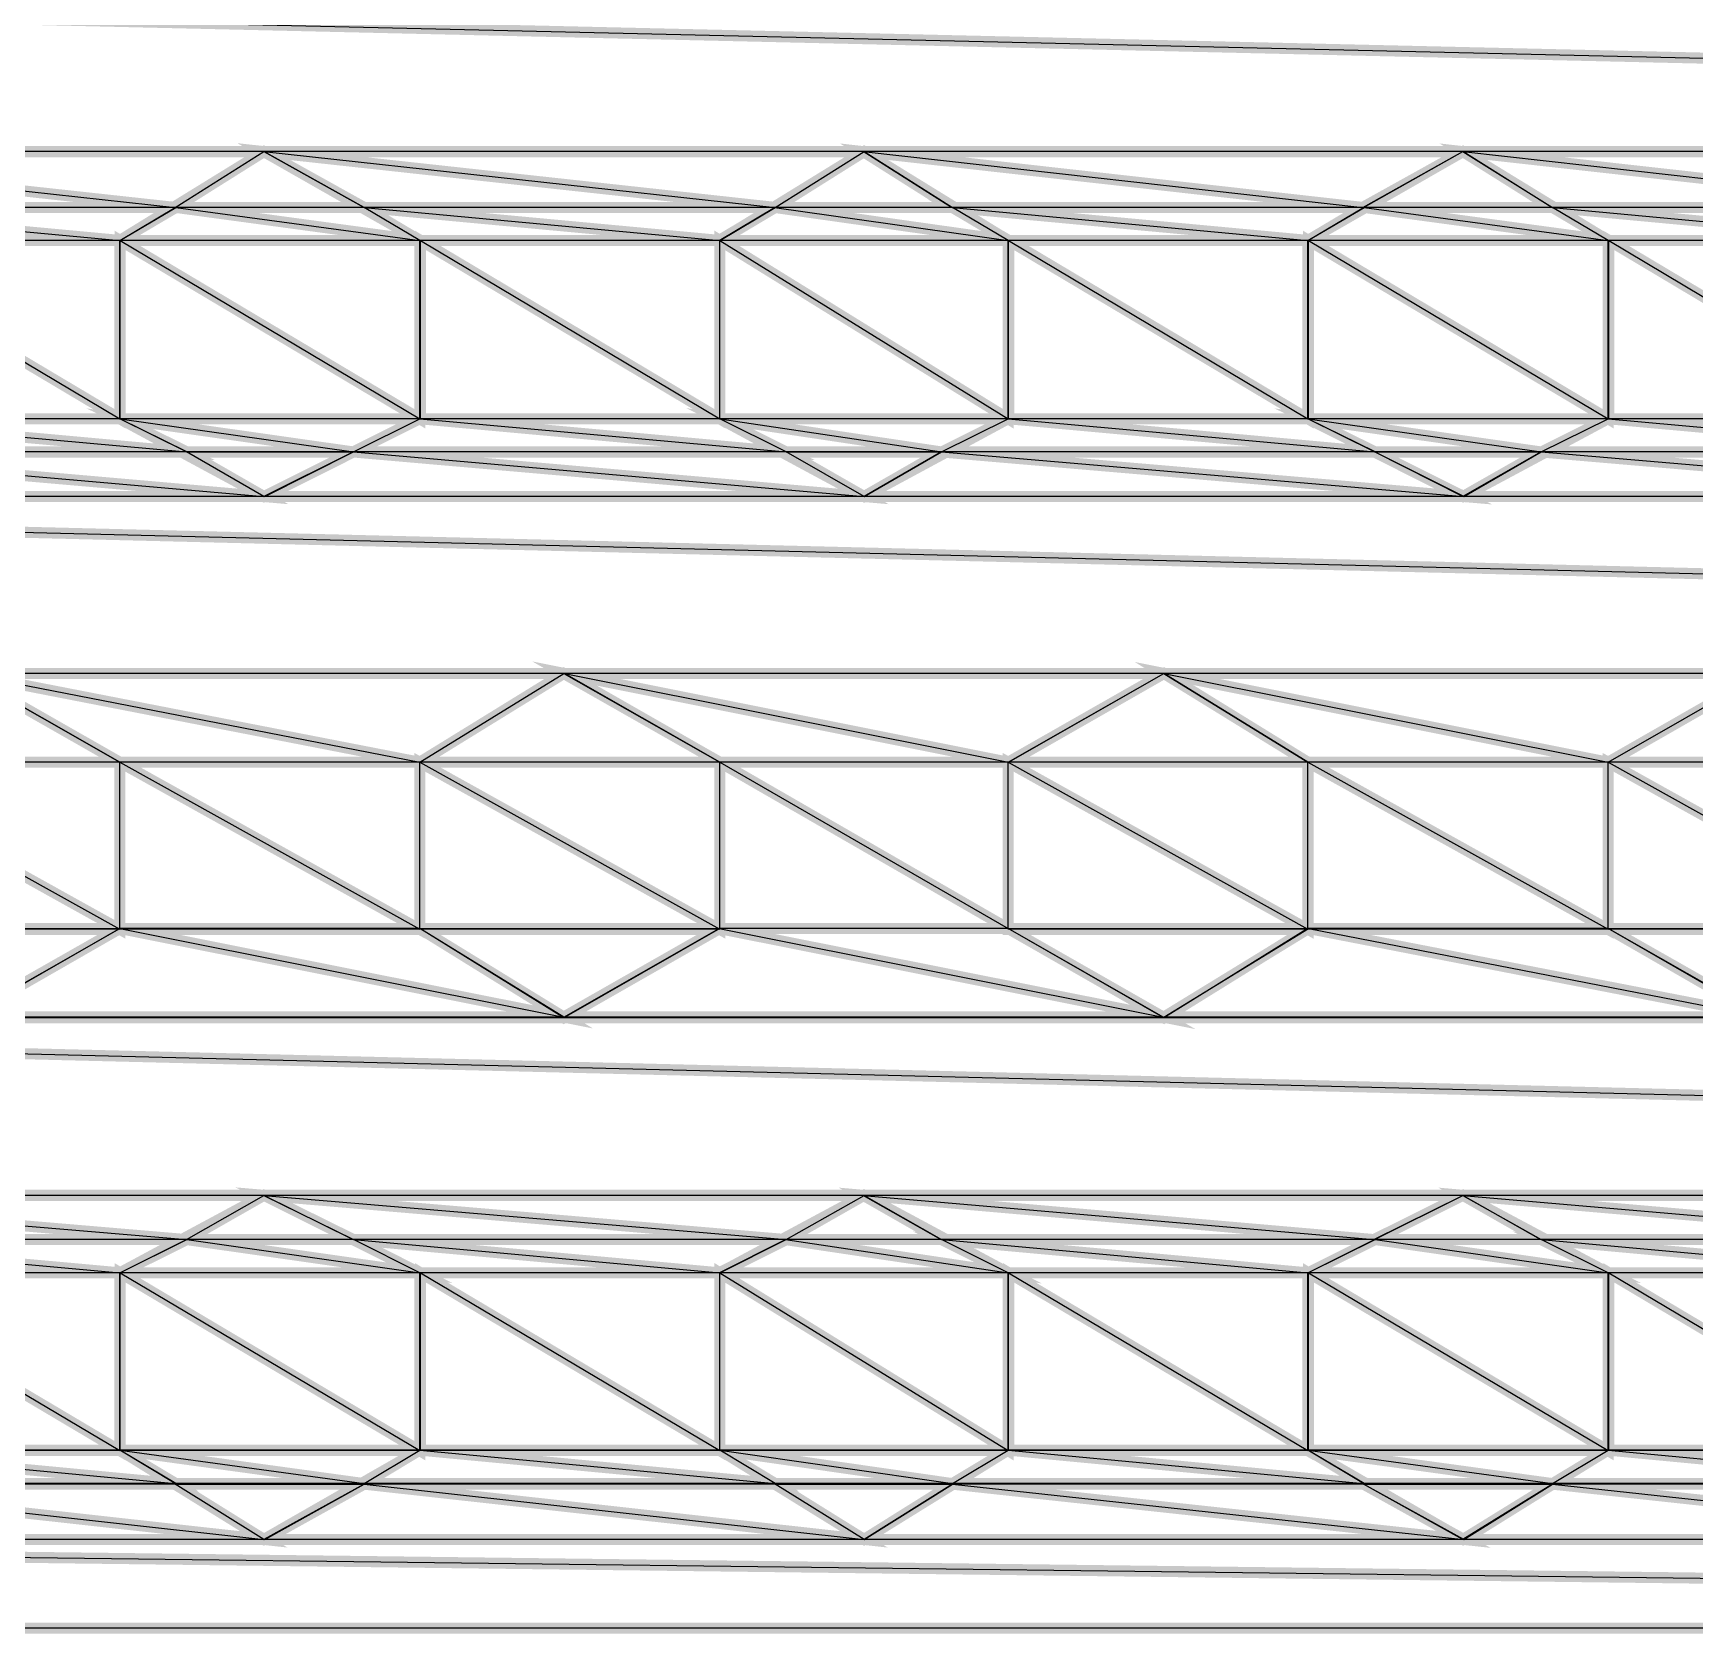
# Model space of a CAD drawing. Header units: metres. Extents: x -593 to 248, y 430 to 1024.
# Drawn here: x -407.53 to -401.18, y 544.89 to 551.01 of the extents above; entities that cross this region are included whole.
import ezdxf

# ---------------------------------------------------------------- set-up
doc = ezdxf.new("R2010")
doc.units = ezdxf.units.M
doc.header["$MEASUREMENT"] = 0
for name, color, linetype in [('C00-00-00-BLACK', 7, 'Continuous'), ('C62-64-65', 252, 'Continuous'), ('C93-95-97', 253, 'Continuous')]:
    doc.layers.add(name, color=color, linetype=linetype)

msp = doc.modelspace()

# ---------------------------------------------------------------- linework, layer by layer
at = {"layer": 'C00-00-00-BLACK', "const_width": 0.0423}
for points in [[(-407.1958, 550.2138), (-406.6458, 550.5528)], [(-406.6458, 550.5528), (-406.0508, 550.2138)], [(-404.9048, 550.2138), (-404.3538, 550.5528)], [(-404.3538, 550.5528), (-403.8038, 550.2138)], [(-402.6588, 550.2138), (-402.0668, 550.5528)], [(-402.0668, 550.5528), (-401.5128, 550.2138)], [(-407.1958, 550.2138), (-407.1958, 549.5328)], [(-406.0508, 550.2138), (-406.0508, 549.5328)], [(-404.9048, 550.2138), (-404.9048, 549.5328)], [(-403.8038, 550.2138), (-403.8038, 549.5328)], [(-402.6588, 550.2138), (-402.6588, 549.5328)], [(-401.5128, 550.2138), (-401.5128, 549.5328)], [(-407.1958, 549.5328), (-406.6458, 549.2358)], [(-406.6458, 549.2358), (-406.0508, 549.5328)], [(-404.9048, 549.5328), (-404.3538, 549.2358)], [(-404.3538, 549.2358), (-403.8038, 549.5328)], [(-402.6588, 549.5328), (-402.0668, 549.2358)], [(-402.0668, 549.2358), (-401.5128, 549.5328)], [(-407.7898, 548.5598), (-407.1958, 548.2208)], [(-406.0508, 548.2208), (-405.5008, 548.5598)], [(-405.5008, 548.5598), (-404.9048, 548.2208)], [(-403.8038, 548.2208), (-403.2088, 548.5598)], [(-403.2088, 548.5598), (-402.6588, 548.2208)], [(-401.5128, 548.2208), (-400.9208, 548.5598)], [(-407.1958, 548.2208), (-407.1958, 547.5858)], [(-406.0508, 548.2208), (-406.0508, 547.5858)], [(-404.9048, 548.2208), (-404.9048, 547.5858)], [(-403.8038, 548.2208), (-403.8038, 547.5858)], [(-402.6588, 548.2208), (-402.6588, 547.5858)], [(-401.5128, 548.2208), (-401.5128, 547.5858)], [(-407.7898, 547.2448), (-407.1958, 547.5858)], [(-406.0508, 547.5858), (-405.5008, 547.2448)], [(-405.5008, 547.2448), (-404.9048, 547.5858)], [(-403.8038, 547.5858), (-403.2088, 547.2448)], [(-403.2088, 547.2448), (-402.6588, 547.5858)], [(-401.5128, 547.5858), (-400.9208, 547.2448)], [(-407.1958, 546.2708), (-406.6458, 546.5668)], [(-406.6458, 546.5668), (-406.0508, 546.2708)], [(-404.9048, 546.2708), (-404.3538, 546.5668)], [(-404.3538, 546.5668), (-403.8038, 546.2708)], [(-402.6588, 546.2708), (-402.0668, 546.5668)], [(-402.0668, 546.5668), (-401.5128, 546.2708)], [(-407.1958, 546.2708), (-407.1958, 545.5938)], [(-406.0508, 546.2708), (-406.0508, 545.5938)], [(-404.9048, 546.2708), (-404.9048, 545.5938)], [(-403.8038, 546.2708), (-403.8038, 545.5938)], [(-402.6588, 546.2708), (-402.6588, 545.5938)], [(-401.5128, 546.2708), (-401.5128, 545.5938)], [(-407.1958, 545.5938), (-406.6458, 545.2528)], [(-406.6458, 545.2528), (-406.0508, 545.5938)], [(-404.9048, 545.5938), (-404.3538, 545.2528)], [(-404.3538, 545.2528), (-403.8038, 545.5938)], [(-402.6588, 545.5938), (-402.0668, 545.2528)], [(-402.0668, 545.2528), (-401.5128, 545.5938)], [(-385.7358, 544.9138), (-413.0908, 544.9138)]]:
    msp.add_lwpolyline(points, dxfattribs=at)
at = {"layer": 'C62-64-65', "const_width": 0.0423}
for points in [[(-406.6458, 550.5528), (-406.2628, 550.3398), (-406.9848, 550.3398), (-406.6458, 550.5528)], [(-404.3538, 550.5528), (-404.0168, 550.3398), (-404.6928, 550.3398), (-404.3538, 550.5528)], [(-402.0668, 550.5528), (-401.7248, 550.3398), (-402.4468, 550.3398), (-402.0668, 550.5528)], [(-406.2628, 550.3398), (-406.9818, 550.3398), (-406.0508, 550.2138), (-406.2628, 550.3398)], [(-406.9818, 550.3398), (-406.0508, 550.2138), (-407.1958, 550.2138), (-406.9818, 550.3398)], [(-404.0168, 550.3398), (-404.6958, 550.3398), (-403.8038, 550.2138), (-404.0168, 550.3398)], [(-404.6958, 550.3398), (-403.8038, 550.2138), (-404.9078, 550.2138), (-404.6958, 550.3398)], [(-401.7248, 550.3398), (-402.4448, 550.3398), (-401.5128, 550.2138), (-401.7248, 550.3398)], [(-402.4448, 550.3398), (-401.5128, 550.2138), (-402.6588, 550.2138), (-402.4448, 550.3398)], [(-407.1948, 550.2138), (-406.0508, 549.5328), (-407.1948, 549.5328), (-407.1948, 550.2138)], [(-404.9048, 550.2138), (-403.8038, 549.5328), (-404.9048, 549.5328), (-404.9048, 550.2138)], [(-402.6568, 550.2138), (-401.5128, 549.5328), (-402.6568, 549.5328), (-402.6568, 550.2138)], [(-406.0508, 550.2138), (-407.1948, 550.2138), (-406.0508, 549.5328), (-406.0508, 550.2138)], [(-403.8038, 550.2138), (-404.9048, 550.2138), (-403.8038, 549.5328), (-403.8038, 550.2138)], [(-401.5128, 550.2138), (-402.6568, 550.2138), (-401.5128, 549.5328), (-401.5128, 550.2138)], [(-406.0508, 549.5328), (-407.1958, 549.5328), (-406.3038, 549.4058), (-406.0508, 549.5328)], [(-407.1958, 549.5328), (-406.3038, 549.4058), (-406.9398, 549.4058), (-407.1958, 549.5328)], [(-403.8038, 549.5328), (-404.9048, 549.5328), (-404.0578, 549.4058), (-403.8038, 549.5328)], [(-404.9048, 549.5328), (-404.0578, 549.4058), (-404.6508, 549.4058), (-404.9048, 549.5328)], [(-401.5128, 549.5328), (-402.6588, 549.5328), (-401.7678, 549.4058), (-401.5128, 549.5328)], [(-402.6588, 549.5328), (-401.7678, 549.4058), (-402.4018, 549.4058), (-402.6588, 549.5328)], [(-406.9418, 549.4058), (-406.3038, 549.4058), (-406.6458, 549.2358), (-406.9418, 549.4058)], [(-404.6508, 549.4058), (-404.0578, 549.4058), (-404.3538, 549.2358), (-404.6508, 549.4058)], [(-402.4048, 549.4058), (-401.7678, 549.4058), (-402.0668, 549.2358), (-402.4048, 549.4058)], [(-407.7898, 548.5598), (-407.1958, 548.2208), (-408.3428, 548.2208), (-407.7898, 548.5598)], [(-405.5008, 548.5598), (-404.9048, 548.2208), (-406.0508, 548.2208), (-405.5008, 548.5598)], [(-403.2088, 548.5598), (-402.6588, 548.2208), (-403.8038, 548.2208), (-403.2088, 548.5598)], [(-400.9208, 548.5598), (-400.3678, 548.2208), (-401.5128, 548.2208), (-400.9208, 548.5598)], [(-407.1958, 548.2208), (-408.3428, 548.2208), (-407.1958, 547.5828), (-407.1958, 548.2208)], [(-408.3428, 548.2208), (-407.1958, 547.5828), (-408.3428, 547.5828), (-408.3428, 548.2208)], [(-404.9048, 548.2208), (-406.0508, 548.2208), (-404.9048, 547.5828), (-404.9048, 548.2208)], [(-406.0508, 548.2208), (-404.9048, 547.5828), (-406.0508, 547.5828), (-406.0508, 548.2208)], [(-402.6588, 548.2208), (-403.8038, 548.2208), (-402.6588, 547.5828), (-402.6588, 548.2208)], [(-403.8038, 548.2208), (-402.6588, 547.5828), (-403.8038, 547.5828), (-403.8038, 548.2208)], [(-400.3678, 548.2208), (-401.5128, 548.2208), (-400.3678, 547.5828), (-400.3678, 548.2208)], [(-401.5128, 548.2208), (-400.3678, 547.5828), (-401.5128, 547.5828), (-401.5128, 548.2208)], [(-408.3428, 547.5858), (-407.1958, 547.5858), (-407.7898, 547.2448), (-408.3428, 547.5858)], [(-406.0508, 547.5858), (-404.9048, 547.5858), (-405.5008, 547.2448), (-406.0508, 547.5858)], [(-403.8038, 547.5858), (-402.6588, 547.5858), (-403.2088, 547.2448), (-403.8038, 547.5858)], [(-401.5128, 547.5858), (-400.3678, 547.5858), (-400.9208, 547.2448), (-401.5128, 547.5858)], [(-406.6458, 546.5668), (-406.3038, 546.3978), (-406.9418, 546.3978), (-406.6458, 546.5668)], [(-404.3538, 546.5668), (-404.0578, 546.3978), (-404.6508, 546.3978), (-404.3538, 546.5668)], [(-402.0668, 546.5668), (-401.7678, 546.3978), (-402.4048, 546.3978), (-402.0668, 546.5668)], [(-406.9398, 546.3978), (-406.0508, 546.2708), (-407.1958, 546.2708), (-406.9398, 546.3978)], [(-406.3038, 546.3978), (-406.9398, 546.3978), (-406.0508, 546.2708), (-406.3038, 546.3978)], [(-404.6538, 546.3978), (-403.8038, 546.2708), (-404.9078, 546.2708), (-404.6538, 546.3978)], [(-404.0578, 546.3978), (-404.6538, 546.3978), (-403.8038, 546.2708), (-404.0578, 546.3978)], [(-402.4018, 546.3978), (-401.5128, 546.2708), (-402.6588, 546.2708), (-402.4018, 546.3978)], [(-401.7678, 546.3978), (-402.4018, 546.3978), (-401.5128, 546.2708), (-401.7678, 546.3978)], [(-407.1948, 546.2708), (-406.0508, 545.5918), (-407.1948, 545.5918), (-407.1948, 546.2708)], [(-404.9048, 546.2708), (-403.8038, 545.5918), (-404.9048, 545.5918), (-404.9048, 546.2708)], [(-402.6568, 546.2708), (-401.5128, 545.5918), (-402.6568, 545.5918), (-402.6568, 546.2708)], [(-406.0508, 546.2708), (-407.1948, 546.2708), (-406.0508, 545.5918), (-406.0508, 546.2708)], [(-403.8038, 546.2708), (-404.9048, 546.2708), (-403.8038, 545.5918), (-403.8038, 546.2708)], [(-401.5128, 546.2708), (-402.6568, 546.2708), (-401.5128, 545.5918), (-401.5128, 546.2708)], [(-406.0508, 545.5938), (-407.1958, 545.5938), (-406.2628, 545.4658), (-406.0508, 545.5938)], [(-407.1958, 545.5938), (-406.2628, 545.4658), (-406.9818, 545.4658), (-407.1958, 545.5938)], [(-403.8038, 545.5938), (-404.9048, 545.5938), (-404.0168, 545.4658), (-403.8038, 545.5938)], [(-404.9048, 545.5938), (-404.0168, 545.4658), (-404.6928, 545.4658), (-404.9048, 545.5938)], [(-401.5128, 545.5938), (-402.6588, 545.5938), (-401.7248, 545.4658), (-401.5128, 545.5938)], [(-402.6588, 545.5938), (-401.7248, 545.4658), (-402.4448, 545.4658), (-402.6588, 545.5938)], [(-406.9848, 545.4638), (-406.2628, 545.4638), (-406.6458, 545.2528), (-406.9848, 545.4638)], [(-404.6928, 545.4638), (-404.0168, 545.4638), (-404.3538, 545.2528), (-404.6928, 545.4638)], [(-402.4468, 545.4638), (-401.7248, 545.4638), (-402.0668, 545.2528), (-402.4468, 545.4638)]]:
    msp.add_lwpolyline(points, close=True, dxfattribs=at)
at = {"layer": 'C62-64-65'}
for points in [[(-406.6458, 550.5528), (-406.2628, 550.3398), (-406.9848, 550.3398), (-406.6458, 550.5528)], [(-404.3538, 550.5528), (-404.0168, 550.3398), (-404.6928, 550.3398), (-404.3538, 550.5528)], [(-402.0668, 550.5528), (-401.7248, 550.3398), (-402.4468, 550.3398), (-402.0668, 550.5528)], [(-406.9818, 550.3398), (-406.0508, 550.2138), (-407.1958, 550.2138), (-406.9818, 550.3398)], [(-406.2628, 550.3398), (-406.9818, 550.3398), (-406.0508, 550.2138), (-406.2628, 550.3398)], [(-404.6958, 550.3398), (-403.8038, 550.2138), (-404.9078, 550.2138), (-404.6958, 550.3398)], [(-404.0168, 550.3398), (-404.6958, 550.3398), (-403.8038, 550.2138), (-404.0168, 550.3398)], [(-402.4448, 550.3398), (-401.5128, 550.2138), (-402.6588, 550.2138), (-402.4448, 550.3398)], [(-401.7248, 550.3398), (-402.4448, 550.3398), (-401.5128, 550.2138), (-401.7248, 550.3398)], [(-406.0508, 550.2138), (-407.1948, 550.2138), (-406.0508, 549.5328), (-406.0508, 550.2138)], [(-407.1948, 550.2138), (-406.0508, 549.5328), (-407.1948, 549.5328), (-407.1948, 550.2138)], [(-403.8038, 550.2138), (-404.9048, 550.2138), (-403.8038, 549.5328), (-403.8038, 550.2138)], [(-404.9048, 550.2138), (-403.8038, 549.5328), (-404.9048, 549.5328), (-404.9048, 550.2138)], [(-401.5128, 550.2138), (-402.6568, 550.2138), (-401.5128, 549.5328), (-401.5128, 550.2138)], [(-402.6568, 550.2138), (-401.5128, 549.5328), (-402.6568, 549.5328), (-402.6568, 550.2138)], [(-406.0508, 549.5328), (-407.1958, 549.5328), (-406.3038, 549.4058), (-406.0508, 549.5328)], [(-407.1958, 549.5328), (-406.3038, 549.4058), (-406.9398, 549.4058), (-407.1958, 549.5328)], [(-403.8038, 549.5328), (-404.9048, 549.5328), (-404.0578, 549.4058), (-403.8038, 549.5328)], [(-404.9048, 549.5328), (-404.0578, 549.4058), (-404.6508, 549.4058), (-404.9048, 549.5328)], [(-401.5128, 549.5328), (-402.6588, 549.5328), (-401.7678, 549.4058), (-401.5128, 549.5328)], [(-402.6588, 549.5328), (-401.7678, 549.4058), (-402.4018, 549.4058), (-402.6588, 549.5328)], [(-406.9418, 549.4058), (-406.3038, 549.4058), (-406.6458, 549.2358), (-406.9418, 549.4058)], [(-404.6508, 549.4058), (-404.0578, 549.4058), (-404.3538, 549.2358), (-404.6508, 549.4058)], [(-402.4048, 549.4058), (-401.7678, 549.4058), (-402.0668, 549.2358), (-402.4048, 549.4058)], [(-407.7898, 548.5598), (-407.1958, 548.2208), (-408.3428, 548.2208), (-407.7898, 548.5598)], [(-405.5008, 548.5598), (-404.9048, 548.2208), (-406.0508, 548.2208), (-405.5008, 548.5598)], [(-403.2088, 548.5598), (-402.6588, 548.2208), (-403.8038, 548.2208), (-403.2088, 548.5598)], [(-400.9208, 548.5598), (-400.3678, 548.2208), (-401.5128, 548.2208), (-400.9208, 548.5598)], [(-407.1958, 548.2208), (-408.3428, 548.2208), (-407.1958, 547.5828), (-407.1958, 548.2208)], [(-408.3428, 548.2208), (-407.1958, 547.5828), (-408.3428, 547.5828), (-408.3428, 548.2208)], [(-404.9048, 548.2208), (-406.0508, 548.2208), (-404.9048, 547.5828), (-404.9048, 548.2208)], [(-406.0508, 548.2208), (-404.9048, 547.5828), (-406.0508, 547.5828), (-406.0508, 548.2208)], [(-402.6588, 548.2208), (-403.8038, 548.2208), (-402.6588, 547.5828), (-402.6588, 548.2208)], [(-403.8038, 548.2208), (-402.6588, 547.5828), (-403.8038, 547.5828), (-403.8038, 548.2208)], [(-400.3678, 548.2208), (-401.5128, 548.2208), (-400.3678, 547.5828), (-400.3678, 548.2208)], [(-401.5128, 548.2208), (-400.3678, 547.5828), (-401.5128, 547.5828), (-401.5128, 548.2208)], [(-408.3428, 547.5858), (-407.1958, 547.5858), (-407.7898, 547.2448), (-408.3428, 547.5858)], [(-406.0508, 547.5858), (-404.9048, 547.5858), (-405.5008, 547.2448), (-406.0508, 547.5858)], [(-403.8038, 547.5858), (-402.6588, 547.5858), (-403.2088, 547.2448), (-403.8038, 547.5858)], [(-401.5128, 547.5858), (-400.3678, 547.5858), (-400.9208, 547.2448), (-401.5128, 547.5858)], [(-406.6458, 546.5668), (-406.3038, 546.3978), (-406.9418, 546.3978), (-406.6458, 546.5668)], [(-404.3538, 546.5668), (-404.0578, 546.3978), (-404.6508, 546.3978), (-404.3538, 546.5668)], [(-402.0668, 546.5668), (-401.7678, 546.3978), (-402.4048, 546.3978), (-402.0668, 546.5668)], [(-406.9398, 546.3978), (-406.0508, 546.2708), (-407.1958, 546.2708), (-406.9398, 546.3978)], [(-406.3038, 546.3978), (-406.9398, 546.3978), (-406.0508, 546.2708), (-406.3038, 546.3978)], [(-404.6538, 546.3978), (-403.8038, 546.2708), (-404.9078, 546.2708), (-404.6538, 546.3978)], [(-404.0578, 546.3978), (-404.6538, 546.3978), (-403.8038, 546.2708), (-404.0578, 546.3978)], [(-402.4018, 546.3978), (-401.5128, 546.2708), (-402.6588, 546.2708), (-402.4018, 546.3978)], [(-401.7678, 546.3978), (-402.4018, 546.3978), (-401.5128, 546.2708), (-401.7678, 546.3978)], [(-406.0508, 546.2708), (-407.1948, 546.2708), (-406.0508, 545.5918), (-406.0508, 546.2708)], [(-407.1948, 546.2708), (-406.0508, 545.5918), (-407.1948, 545.5918), (-407.1948, 546.2708)], [(-403.8038, 546.2708), (-404.9048, 546.2708), (-403.8038, 545.5918), (-403.8038, 546.2708)], [(-404.9048, 546.2708), (-403.8038, 545.5918), (-404.9048, 545.5918), (-404.9048, 546.2708)], [(-401.5128, 546.2708), (-402.6568, 546.2708), (-401.5128, 545.5918), (-401.5128, 546.2708)], [(-402.6568, 546.2708), (-401.5128, 545.5918), (-402.6568, 545.5918), (-402.6568, 546.2708)], [(-406.0508, 545.5938), (-407.1958, 545.5938), (-406.2628, 545.4658), (-406.0508, 545.5938)], [(-407.1958, 545.5938), (-406.2628, 545.4658), (-406.9818, 545.4658), (-407.1958, 545.5938)], [(-403.8038, 545.5938), (-404.9048, 545.5938), (-404.0168, 545.4658), (-403.8038, 545.5938)], [(-404.9048, 545.5938), (-404.0168, 545.4658), (-404.6928, 545.4658), (-404.9048, 545.5938)], [(-401.5128, 545.5938), (-402.6588, 545.5938), (-401.7248, 545.4658), (-401.5128, 545.5938)], [(-402.6588, 545.5938), (-401.7248, 545.4658), (-402.4448, 545.4658), (-402.6588, 545.5938)], [(-406.9848, 545.4638), (-406.2628, 545.4638), (-406.6458, 545.2528), (-406.9848, 545.4638)], [(-404.6928, 545.4638), (-404.0168, 545.4638), (-404.3538, 545.2528), (-404.6928, 545.4638)], [(-402.4468, 545.4638), (-401.7248, 545.4638), (-402.0668, 545.2528), (-402.4468, 545.4638)]]:
    msp.add_lwpolyline(points, close=True, dxfattribs=at)
at = {"layer": 'C93-95-97', "const_width": 0.0423}
for points in [[(-413.0908, 551.1868), (-385.7358, 550.5528), (-413.0908, 550.5528), (-413.0908, 551.1868)], [(-385.7358, 551.1868), (-413.0908, 551.1868), (-385.7358, 550.5528), (-385.7358, 551.1868)], [(-406.6458, 550.5528), (-408.9378, 550.5528), (-406.9848, 550.3398), (-406.6458, 550.5528)], [(-408.9378, 550.5528), (-406.9848, 550.3398), (-408.5528, 550.3398), (-408.9378, 550.5528)], [(-404.3538, 550.5528), (-406.6458, 550.5528), (-404.6928, 550.3398), (-404.3538, 550.5528)], [(-406.6458, 550.5528), (-404.6928, 550.3398), (-406.2628, 550.3398), (-406.6458, 550.5528)], [(-402.0668, 550.5528), (-404.3568, 550.5528), (-402.4498, 550.3398), (-402.0668, 550.5528)], [(-404.3568, 550.5528), (-402.4498, 550.3398), (-404.0198, 550.3398), (-404.3568, 550.5528)], [(-399.7748, 550.5528), (-402.0668, 550.5528), (-400.1578, 550.3398), (-399.7748, 550.5528)], [(-402.0668, 550.5528), (-400.1578, 550.3398), (-401.7278, 550.3398), (-402.0668, 550.5528)], [(-408.5528, 550.3398), (-407.1958, 550.2138), (-408.3428, 550.2138), (-408.5528, 550.3398)], [(-406.2628, 550.3398), (-404.9048, 550.2138), (-406.0508, 550.2138), (-406.2628, 550.3398)], [(-404.0168, 550.3398), (-402.6588, 550.2138), (-403.8038, 550.2138), (-404.0168, 550.3398)], [(-401.7248, 550.3398), (-400.3678, 550.2138), (-401.5128, 550.2138), (-401.7248, 550.3398)], [(-406.9848, 550.3398), (-408.5528, 550.3398), (-407.1958, 550.2138), (-406.9848, 550.3398)], [(-404.6928, 550.3398), (-406.2628, 550.3398), (-404.9048, 550.2138), (-404.6928, 550.3398)], [(-402.4468, 550.3398), (-404.0168, 550.3398), (-402.6588, 550.2138), (-402.4468, 550.3398)], [(-400.1558, 550.3398), (-401.7248, 550.3398), (-400.3678, 550.2138), (-400.1558, 550.3398)], [(-408.3398, 550.2138), (-407.1958, 549.5328), (-408.3398, 549.5328), (-408.3398, 550.2138)], [(-406.0478, 550.2138), (-404.9048, 549.5328), (-406.0478, 549.5328), (-406.0478, 550.2138)], [(-403.8018, 550.2138), (-402.6588, 549.5328), (-403.8018, 549.5328), (-403.8018, 550.2138)], [(-401.5098, 550.2138), (-400.3678, 549.5328), (-401.5098, 549.5328), (-401.5098, 550.2138)], [(-407.1958, 550.2138), (-408.3398, 550.2138), (-407.1958, 549.5328), (-407.1958, 550.2138)], [(-404.9048, 550.2138), (-406.0478, 550.2138), (-404.9048, 549.5328), (-404.9048, 550.2138)], [(-402.6588, 550.2138), (-403.8018, 550.2138), (-402.6588, 549.5328), (-402.6588, 550.2138)], [(-400.3678, 550.2138), (-401.5098, 550.2138), (-400.3678, 549.5328), (-400.3678, 550.2138)], [(-407.1958, 549.5328), (-408.3428, 549.5328), (-406.9418, 549.4058), (-407.1958, 549.5328)], [(-408.3428, 549.5328), (-406.9418, 549.4058), (-408.5958, 549.4058), (-408.3428, 549.5328)], [(-404.9048, 549.5328), (-406.0508, 549.5328), (-404.6508, 549.4058), (-404.9048, 549.5328)], [(-406.0508, 549.5328), (-404.6508, 549.4058), (-406.3038, 549.4058), (-406.0508, 549.5328)], [(-402.6588, 549.5328), (-403.8038, 549.5328), (-402.4048, 549.4058), (-402.6588, 549.5328)], [(-403.8038, 549.5328), (-402.4048, 549.4058), (-404.0578, 549.4058), (-403.8038, 549.5328)], [(-400.3678, 549.5328), (-401.5128, 549.5328), (-400.1138, 549.4058), (-400.3678, 549.5328)], [(-401.5128, 549.5328), (-400.1138, 549.4058), (-401.7678, 549.4058), (-401.5128, 549.5328)], [(-406.9418, 549.4058), (-408.5958, 549.4058), (-406.6458, 549.2358), (-406.9418, 549.4058)], [(-408.5958, 549.4058), (-406.6458, 549.2358), (-408.9348, 549.2358), (-408.5958, 549.4058)], [(-404.6508, 549.4058), (-406.3038, 549.4058), (-404.3538, 549.2358), (-404.6508, 549.4058)], [(-406.3038, 549.4058), (-404.3538, 549.2358), (-406.6428, 549.2358), (-406.3038, 549.4058)], [(-402.4048, 549.4058), (-404.0578, 549.4058), (-402.0638, 549.2358), (-402.4048, 549.4058)], [(-404.0578, 549.4058), (-402.0638, 549.2358), (-404.3538, 549.2358), (-404.0578, 549.4058)], [(-400.1138, 549.4058), (-401.7678, 549.4058), (-399.7728, 549.2358), (-400.1138, 549.4058)], [(-401.7678, 549.4058), (-399.7728, 549.2358), (-402.0638, 549.2358), (-401.7678, 549.4058)], [(-413.0908, 549.2358), (-385.7358, 548.5598), (-413.0908, 548.5598), (-413.0908, 549.2358)], [(-385.7358, 549.2358), (-413.0908, 549.2358), (-385.7358, 548.5598), (-385.7358, 549.2358)], [(-407.7908, 548.5598), (-406.0508, 548.2208), (-407.1958, 548.2208), (-407.7908, 548.5598)], [(-405.4978, 548.5598), (-403.8018, 548.2208), (-404.9048, 548.2208), (-405.4978, 548.5598)], [(-403.2088, 548.5598), (-401.5128, 548.2208), (-402.6588, 548.2208), (-403.2088, 548.5598)], [(-405.5008, 548.5598), (-407.7908, 548.5598), (-406.0508, 548.2208), (-405.5008, 548.5598)], [(-403.2088, 548.5598), (-405.4978, 548.5598), (-403.8018, 548.2208), (-403.2088, 548.5598)], [(-400.9208, 548.5598), (-403.2088, 548.5598), (-401.5128, 548.2208), (-400.9208, 548.5598)], [(-406.0508, 548.2208), (-407.1958, 548.2208), (-406.0508, 547.5828), (-406.0508, 548.2208)], [(-407.1958, 548.2208), (-406.0508, 547.5828), (-407.1958, 547.5828), (-407.1958, 548.2208)], [(-403.8038, 548.2208), (-404.9048, 548.2208), (-403.8038, 547.5858), (-403.8038, 548.2208)], [(-404.9048, 548.2208), (-403.8038, 547.5858), (-404.9048, 547.5858), (-404.9048, 548.2208)], [(-401.5128, 548.2208), (-402.6588, 548.2208), (-401.5128, 547.5828), (-401.5128, 548.2208)], [(-402.6588, 548.2208), (-401.5128, 547.5828), (-402.6588, 547.5828), (-402.6588, 548.2208)], [(-407.1958, 547.5858), (-405.5008, 547.2478), (-407.7898, 547.2478), (-407.1958, 547.5858)], [(-406.0508, 547.5858), (-407.1958, 547.5858), (-405.5008, 547.2478), (-406.0508, 547.5858)], [(-404.9078, 547.5858), (-403.2118, 547.2478), (-405.5008, 547.2478), (-404.9078, 547.5858)], [(-403.8038, 547.5858), (-404.9078, 547.5858), (-403.2118, 547.2478), (-403.8038, 547.5858)], [(-402.6568, 547.5858), (-400.9178, 547.2478), (-403.2088, 547.2478), (-402.6568, 547.5858)], [(-401.5128, 547.5858), (-402.6568, 547.5858), (-400.9178, 547.2478), (-401.5128, 547.5858)], [(-413.0908, 547.2448), (-385.7358, 546.5668), (-413.0908, 546.5668), (-413.0908, 547.2448)], [(-385.7358, 547.2448), (-413.0908, 547.2448), (-385.7358, 546.5668), (-385.7358, 547.2448)], [(-406.6458, 546.5668), (-408.9378, 546.5668), (-406.9418, 546.3978), (-406.6458, 546.5668)], [(-408.9378, 546.5668), (-406.9418, 546.3978), (-408.5988, 546.3978), (-408.9378, 546.5668)], [(-404.3538, 546.5668), (-406.6458, 546.5668), (-404.6508, 546.3978), (-404.3538, 546.5668)], [(-406.6458, 546.5668), (-404.6508, 546.3978), (-406.3068, 546.3978), (-406.6458, 546.5668)], [(-402.0668, 546.5668), (-404.3568, 546.5668), (-402.4068, 546.3978), (-402.0668, 546.5668)], [(-404.3568, 546.5668), (-402.4068, 546.3978), (-404.0608, 546.3978), (-404.3568, 546.5668)], [(-399.7748, 546.5668), (-402.0668, 546.5668), (-400.1168, 546.3978), (-399.7748, 546.5668)], [(-402.0668, 546.5668), (-400.1168, 546.3978), (-401.7708, 546.3978), (-402.0668, 546.5668)], [(-408.5958, 546.3978), (-407.1958, 546.2708), (-408.3428, 546.2708), (-408.5958, 546.3978)], [(-406.3038, 546.3978), (-404.9048, 546.2708), (-406.0508, 546.2708), (-406.3038, 546.3978)], [(-404.0578, 546.3978), (-402.6588, 546.2708), (-403.8038, 546.2708), (-404.0578, 546.3978)], [(-401.7678, 546.3978), (-400.3678, 546.2708), (-401.5128, 546.2708), (-401.7678, 546.3978)], [(-406.9418, 546.3978), (-408.5958, 546.3978), (-407.1958, 546.2708), (-406.9418, 546.3978)], [(-404.6508, 546.3978), (-406.3038, 546.3978), (-404.9048, 546.2708), (-404.6508, 546.3978)], [(-402.4048, 546.3978), (-404.0578, 546.3978), (-402.6588, 546.2708), (-402.4048, 546.3978)], [(-400.1138, 546.3978), (-401.7678, 546.3978), (-400.3678, 546.2708), (-400.1138, 546.3978)], [(-408.3398, 546.2708), (-407.1958, 545.5918), (-408.3398, 545.5918), (-408.3398, 546.2708)], [(-406.0478, 546.2708), (-404.9048, 545.5918), (-406.0478, 545.5918), (-406.0478, 546.2708)], [(-403.8018, 546.2708), (-402.6588, 545.5918), (-403.8018, 545.5918), (-403.8018, 546.2708)], [(-401.5098, 546.2708), (-400.3678, 545.5918), (-401.5098, 545.5918), (-401.5098, 546.2708)], [(-407.1958, 546.2708), (-408.3398, 546.2708), (-407.1958, 545.5918), (-407.1958, 546.2708)], [(-404.9048, 546.2708), (-406.0478, 546.2708), (-404.9048, 545.5918), (-404.9048, 546.2708)], [(-402.6588, 546.2708), (-403.8018, 546.2708), (-402.6588, 545.5918), (-402.6588, 546.2708)], [(-400.3678, 546.2708), (-401.5098, 546.2708), (-400.3678, 545.5918), (-400.3678, 546.2708)], [(-407.1958, 545.5938), (-408.3428, 545.5938), (-406.9848, 545.4658), (-407.1958, 545.5938)], [(-408.3428, 545.5938), (-406.9848, 545.4658), (-408.5528, 545.4658), (-408.3428, 545.5938)], [(-404.9048, 545.5938), (-406.0508, 545.5938), (-404.6928, 545.4658), (-404.9048, 545.5938)], [(-406.0508, 545.5938), (-404.6928, 545.4658), (-406.2628, 545.4658), (-406.0508, 545.5938)], [(-402.6588, 545.5938), (-403.8038, 545.5938), (-402.4468, 545.4658), (-402.6588, 545.5938)], [(-403.8038, 545.5938), (-402.4468, 545.4658), (-404.0168, 545.4658), (-403.8038, 545.5938)], [(-400.3678, 545.5938), (-401.5128, 545.5938), (-400.1558, 545.4658), (-400.3678, 545.5938)], [(-401.5128, 545.5938), (-400.1558, 545.4658), (-401.7248, 545.4658), (-401.5128, 545.5938)], [(-408.5528, 545.4638), (-406.6458, 545.2528), (-408.9348, 545.2528), (-408.5528, 545.4638)], [(-406.9848, 545.4638), (-408.5528, 545.4638), (-406.6458, 545.2528), (-406.9848, 545.4638)], [(-406.2628, 545.4638), (-404.3538, 545.2528), (-406.6428, 545.2528), (-406.2628, 545.4638)], [(-404.6928, 545.4638), (-406.2628, 545.4638), (-404.3538, 545.2528), (-404.6928, 545.4638)], [(-404.0168, 545.4638), (-402.0638, 545.2528), (-404.3538, 545.2528), (-404.0168, 545.4638)], [(-402.4468, 545.4638), (-404.0168, 545.4638), (-402.0638, 545.2528), (-402.4468, 545.4638)], [(-401.7248, 545.4638), (-399.7728, 545.2528), (-402.0638, 545.2528), (-401.7248, 545.4638)], [(-400.1558, 545.4638), (-401.7248, 545.4638), (-399.7728, 545.2528), (-400.1558, 545.4638)], [(-413.0908, 545.2528), (-385.7358, 544.9138), (-413.0908, 544.9138), (-413.0908, 545.2528)], [(-385.7358, 545.2528), (-413.0908, 545.2528), (-385.7358, 544.9138), (-385.7358, 545.2528)]]:
    msp.add_lwpolyline(points, close=True, dxfattribs=at)
at = {"layer": 'C93-95-97'}
for points in [[(-385.7358, 551.1868), (-413.0908, 551.1868), (-385.7358, 550.5528), (-385.7358, 551.1868)], [(-413.0908, 551.1868), (-385.7358, 550.5528), (-413.0908, 550.5528), (-413.0908, 551.1868)], [(-406.6458, 550.5528), (-408.9378, 550.5528), (-406.9848, 550.3398), (-406.6458, 550.5528)], [(-408.9378, 550.5528), (-406.9848, 550.3398), (-408.5528, 550.3398), (-408.9378, 550.5528)], [(-404.3538, 550.5528), (-406.6458, 550.5528), (-404.6928, 550.3398), (-404.3538, 550.5528)], [(-406.6458, 550.5528), (-404.6928, 550.3398), (-406.2628, 550.3398), (-406.6458, 550.5528)], [(-402.0668, 550.5528), (-404.3568, 550.5528), (-402.4498, 550.3398), (-402.0668, 550.5528)], [(-404.3568, 550.5528), (-402.4498, 550.3398), (-404.0198, 550.3398), (-404.3568, 550.5528)], [(-399.7748, 550.5528), (-402.0668, 550.5528), (-400.1578, 550.3398), (-399.7748, 550.5528)], [(-402.0668, 550.5528), (-400.1578, 550.3398), (-401.7278, 550.3398), (-402.0668, 550.5528)], [(-406.9848, 550.3398), (-408.5528, 550.3398), (-407.1958, 550.2138), (-406.9848, 550.3398)], [(-408.5528, 550.3398), (-407.1958, 550.2138), (-408.3428, 550.2138), (-408.5528, 550.3398)], [(-404.6928, 550.3398), (-406.2628, 550.3398), (-404.9048, 550.2138), (-404.6928, 550.3398)], [(-406.2628, 550.3398), (-404.9048, 550.2138), (-406.0508, 550.2138), (-406.2628, 550.3398)], [(-402.4468, 550.3398), (-404.0168, 550.3398), (-402.6588, 550.2138), (-402.4468, 550.3398)], [(-404.0168, 550.3398), (-402.6588, 550.2138), (-403.8038, 550.2138), (-404.0168, 550.3398)], [(-400.1558, 550.3398), (-401.7248, 550.3398), (-400.3678, 550.2138), (-400.1558, 550.3398)], [(-401.7248, 550.3398), (-400.3678, 550.2138), (-401.5128, 550.2138), (-401.7248, 550.3398)], [(-407.1958, 550.2138), (-408.3398, 550.2138), (-407.1958, 549.5328), (-407.1958, 550.2138)], [(-408.3398, 550.2138), (-407.1958, 549.5328), (-408.3398, 549.5328), (-408.3398, 550.2138)], [(-404.9048, 550.2138), (-406.0478, 550.2138), (-404.9048, 549.5328), (-404.9048, 550.2138)], [(-406.0478, 550.2138), (-404.9048, 549.5328), (-406.0478, 549.5328), (-406.0478, 550.2138)], [(-402.6588, 550.2138), (-403.8018, 550.2138), (-402.6588, 549.5328), (-402.6588, 550.2138)], [(-403.8018, 550.2138), (-402.6588, 549.5328), (-403.8018, 549.5328), (-403.8018, 550.2138)], [(-400.3678, 550.2138), (-401.5098, 550.2138), (-400.3678, 549.5328), (-400.3678, 550.2138)], [(-401.5098, 550.2138), (-400.3678, 549.5328), (-401.5098, 549.5328), (-401.5098, 550.2138)], [(-408.3428, 549.5328), (-406.9418, 549.4058), (-408.5958, 549.4058), (-408.3428, 549.5328)], [(-407.1958, 549.5328), (-408.3428, 549.5328), (-406.9418, 549.4058), (-407.1958, 549.5328)], [(-406.0508, 549.5328), (-404.6508, 549.4058), (-406.3038, 549.4058), (-406.0508, 549.5328)], [(-404.9048, 549.5328), (-406.0508, 549.5328), (-404.6508, 549.4058), (-404.9048, 549.5328)], [(-403.8038, 549.5328), (-402.4048, 549.4058), (-404.0578, 549.4058), (-403.8038, 549.5328)], [(-402.6588, 549.5328), (-403.8038, 549.5328), (-402.4048, 549.4058), (-402.6588, 549.5328)], [(-401.5128, 549.5328), (-400.1138, 549.4058), (-401.7678, 549.4058), (-401.5128, 549.5328)], [(-400.3678, 549.5328), (-401.5128, 549.5328), (-400.1138, 549.4058), (-400.3678, 549.5328)], [(-408.5958, 549.4058), (-406.6458, 549.2358), (-408.9348, 549.2358), (-408.5958, 549.4058)], [(-406.9418, 549.4058), (-408.5958, 549.4058), (-406.6458, 549.2358), (-406.9418, 549.4058)], [(-406.3038, 549.4058), (-404.3538, 549.2358), (-406.6428, 549.2358), (-406.3038, 549.4058)], [(-404.6508, 549.4058), (-406.3038, 549.4058), (-404.3538, 549.2358), (-404.6508, 549.4058)], [(-404.0578, 549.4058), (-402.0638, 549.2358), (-404.3538, 549.2358), (-404.0578, 549.4058)], [(-402.4048, 549.4058), (-404.0578, 549.4058), (-402.0638, 549.2358), (-402.4048, 549.4058)], [(-401.7678, 549.4058), (-399.7728, 549.2358), (-402.0638, 549.2358), (-401.7678, 549.4058)], [(-400.1138, 549.4058), (-401.7678, 549.4058), (-399.7728, 549.2358), (-400.1138, 549.4058)], [(-385.7358, 549.2358), (-413.0908, 549.2358), (-385.7358, 548.5598), (-385.7358, 549.2358)], [(-413.0908, 549.2358), (-385.7358, 548.5598), (-413.0908, 548.5598), (-413.0908, 549.2358)], [(-405.5008, 548.5598), (-407.7908, 548.5598), (-406.0508, 548.2208), (-405.5008, 548.5598)], [(-407.7908, 548.5598), (-406.0508, 548.2208), (-407.1958, 548.2208), (-407.7908, 548.5598)], [(-403.2088, 548.5598), (-405.4978, 548.5598), (-403.8018, 548.2208), (-403.2088, 548.5598)], [(-405.4978, 548.5598), (-403.8018, 548.2208), (-404.9048, 548.2208), (-405.4978, 548.5598)], [(-400.9208, 548.5598), (-403.2088, 548.5598), (-401.5128, 548.2208), (-400.9208, 548.5598)], [(-403.2088, 548.5598), (-401.5128, 548.2208), (-402.6588, 548.2208), (-403.2088, 548.5598)], [(-406.0508, 548.2208), (-407.1958, 548.2208), (-406.0508, 547.5828), (-406.0508, 548.2208)], [(-407.1958, 548.2208), (-406.0508, 547.5828), (-407.1958, 547.5828), (-407.1958, 548.2208)], [(-403.8038, 548.2208), (-404.9048, 548.2208), (-403.8038, 547.5858), (-403.8038, 548.2208)], [(-404.9048, 548.2208), (-403.8038, 547.5858), (-404.9048, 547.5858), (-404.9048, 548.2208)], [(-401.5128, 548.2208), (-402.6588, 548.2208), (-401.5128, 547.5828), (-401.5128, 548.2208)], [(-402.6588, 548.2208), (-401.5128, 547.5828), (-402.6588, 547.5828), (-402.6588, 548.2208)], [(-407.1958, 547.5858), (-405.5008, 547.2478), (-407.7898, 547.2478), (-407.1958, 547.5858)], [(-406.0508, 547.5858), (-407.1958, 547.5858), (-405.5008, 547.2478), (-406.0508, 547.5858)], [(-404.9078, 547.5858), (-403.2118, 547.2478), (-405.5008, 547.2478), (-404.9078, 547.5858)], [(-403.8038, 547.5858), (-404.9078, 547.5858), (-403.2118, 547.2478), (-403.8038, 547.5858)], [(-402.6568, 547.5858), (-400.9178, 547.2478), (-403.2088, 547.2478), (-402.6568, 547.5858)], [(-401.5128, 547.5858), (-402.6568, 547.5858), (-400.9178, 547.2478), (-401.5128, 547.5858)], [(-385.7358, 547.2448), (-413.0908, 547.2448), (-385.7358, 546.5668), (-385.7358, 547.2448)], [(-413.0908, 547.2448), (-385.7358, 546.5668), (-413.0908, 546.5668), (-413.0908, 547.2448)], [(-406.6458, 546.5668), (-408.9378, 546.5668), (-406.9418, 546.3978), (-406.6458, 546.5668)], [(-408.9378, 546.5668), (-406.9418, 546.3978), (-408.5988, 546.3978), (-408.9378, 546.5668)], [(-404.3538, 546.5668), (-406.6458, 546.5668), (-404.6508, 546.3978), (-404.3538, 546.5668)], [(-406.6458, 546.5668), (-404.6508, 546.3978), (-406.3068, 546.3978), (-406.6458, 546.5668)], [(-402.0668, 546.5668), (-404.3568, 546.5668), (-402.4068, 546.3978), (-402.0668, 546.5668)], [(-404.3568, 546.5668), (-402.4068, 546.3978), (-404.0608, 546.3978), (-404.3568, 546.5668)], [(-399.7748, 546.5668), (-402.0668, 546.5668), (-400.1168, 546.3978), (-399.7748, 546.5668)], [(-402.0668, 546.5668), (-400.1168, 546.3978), (-401.7708, 546.3978), (-402.0668, 546.5668)], [(-406.9418, 546.3978), (-408.5958, 546.3978), (-407.1958, 546.2708), (-406.9418, 546.3978)], [(-408.5958, 546.3978), (-407.1958, 546.2708), (-408.3428, 546.2708), (-408.5958, 546.3978)], [(-404.6508, 546.3978), (-406.3038, 546.3978), (-404.9048, 546.2708), (-404.6508, 546.3978)], [(-406.3038, 546.3978), (-404.9048, 546.2708), (-406.0508, 546.2708), (-406.3038, 546.3978)], [(-402.4048, 546.3978), (-404.0578, 546.3978), (-402.6588, 546.2708), (-402.4048, 546.3978)], [(-404.0578, 546.3978), (-402.6588, 546.2708), (-403.8038, 546.2708), (-404.0578, 546.3978)], [(-400.1138, 546.3978), (-401.7678, 546.3978), (-400.3678, 546.2708), (-400.1138, 546.3978)], [(-401.7678, 546.3978), (-400.3678, 546.2708), (-401.5128, 546.2708), (-401.7678, 546.3978)], [(-407.1958, 546.2708), (-408.3398, 546.2708), (-407.1958, 545.5918), (-407.1958, 546.2708)], [(-408.3398, 546.2708), (-407.1958, 545.5918), (-408.3398, 545.5918), (-408.3398, 546.2708)], [(-404.9048, 546.2708), (-406.0478, 546.2708), (-404.9048, 545.5918), (-404.9048, 546.2708)], [(-406.0478, 546.2708), (-404.9048, 545.5918), (-406.0478, 545.5918), (-406.0478, 546.2708)], [(-402.6588, 546.2708), (-403.8018, 546.2708), (-402.6588, 545.5918), (-402.6588, 546.2708)], [(-403.8018, 546.2708), (-402.6588, 545.5918), (-403.8018, 545.5918), (-403.8018, 546.2708)], [(-400.3678, 546.2708), (-401.5098, 546.2708), (-400.3678, 545.5918), (-400.3678, 546.2708)], [(-401.5098, 546.2708), (-400.3678, 545.5918), (-401.5098, 545.5918), (-401.5098, 546.2708)], [(-408.3428, 545.5938), (-406.9848, 545.4658), (-408.5528, 545.4658), (-408.3428, 545.5938)], [(-407.1958, 545.5938), (-408.3428, 545.5938), (-406.9848, 545.4658), (-407.1958, 545.5938)], [(-406.0508, 545.5938), (-404.6928, 545.4658), (-406.2628, 545.4658), (-406.0508, 545.5938)], [(-404.9048, 545.5938), (-406.0508, 545.5938), (-404.6928, 545.4658), (-404.9048, 545.5938)], [(-403.8038, 545.5938), (-402.4468, 545.4658), (-404.0168, 545.4658), (-403.8038, 545.5938)], [(-402.6588, 545.5938), (-403.8038, 545.5938), (-402.4468, 545.4658), (-402.6588, 545.5938)], [(-401.5128, 545.5938), (-400.1558, 545.4658), (-401.7248, 545.4658), (-401.5128, 545.5938)], [(-400.3678, 545.5938), (-401.5128, 545.5938), (-400.1558, 545.4658), (-400.3678, 545.5938)], [(-408.5528, 545.4638), (-406.6458, 545.2528), (-408.9348, 545.2528), (-408.5528, 545.4638)], [(-406.9848, 545.4638), (-408.5528, 545.4638), (-406.6458, 545.2528), (-406.9848, 545.4638)], [(-406.2628, 545.4638), (-404.3538, 545.2528), (-406.6428, 545.2528), (-406.2628, 545.4638)], [(-404.6928, 545.4638), (-406.2628, 545.4638), (-404.3538, 545.2528), (-404.6928, 545.4638)], [(-404.0168, 545.4638), (-402.0638, 545.2528), (-404.3538, 545.2528), (-404.0168, 545.4638)], [(-402.4468, 545.4638), (-404.0168, 545.4638), (-402.0638, 545.2528), (-402.4468, 545.4638)], [(-401.7248, 545.4638), (-399.7728, 545.2528), (-402.0638, 545.2528), (-401.7248, 545.4638)], [(-400.1558, 545.4638), (-401.7248, 545.4638), (-399.7728, 545.2528), (-400.1558, 545.4638)], [(-385.7358, 545.2528), (-413.0908, 545.2528), (-385.7358, 544.9138), (-385.7358, 545.2528)], [(-413.0908, 545.2528), (-385.7358, 544.9138), (-413.0908, 544.9138), (-413.0908, 545.2528)]]:
    msp.add_lwpolyline(points, close=True, dxfattribs=at)

doc.saveas('drawing.dxf')
